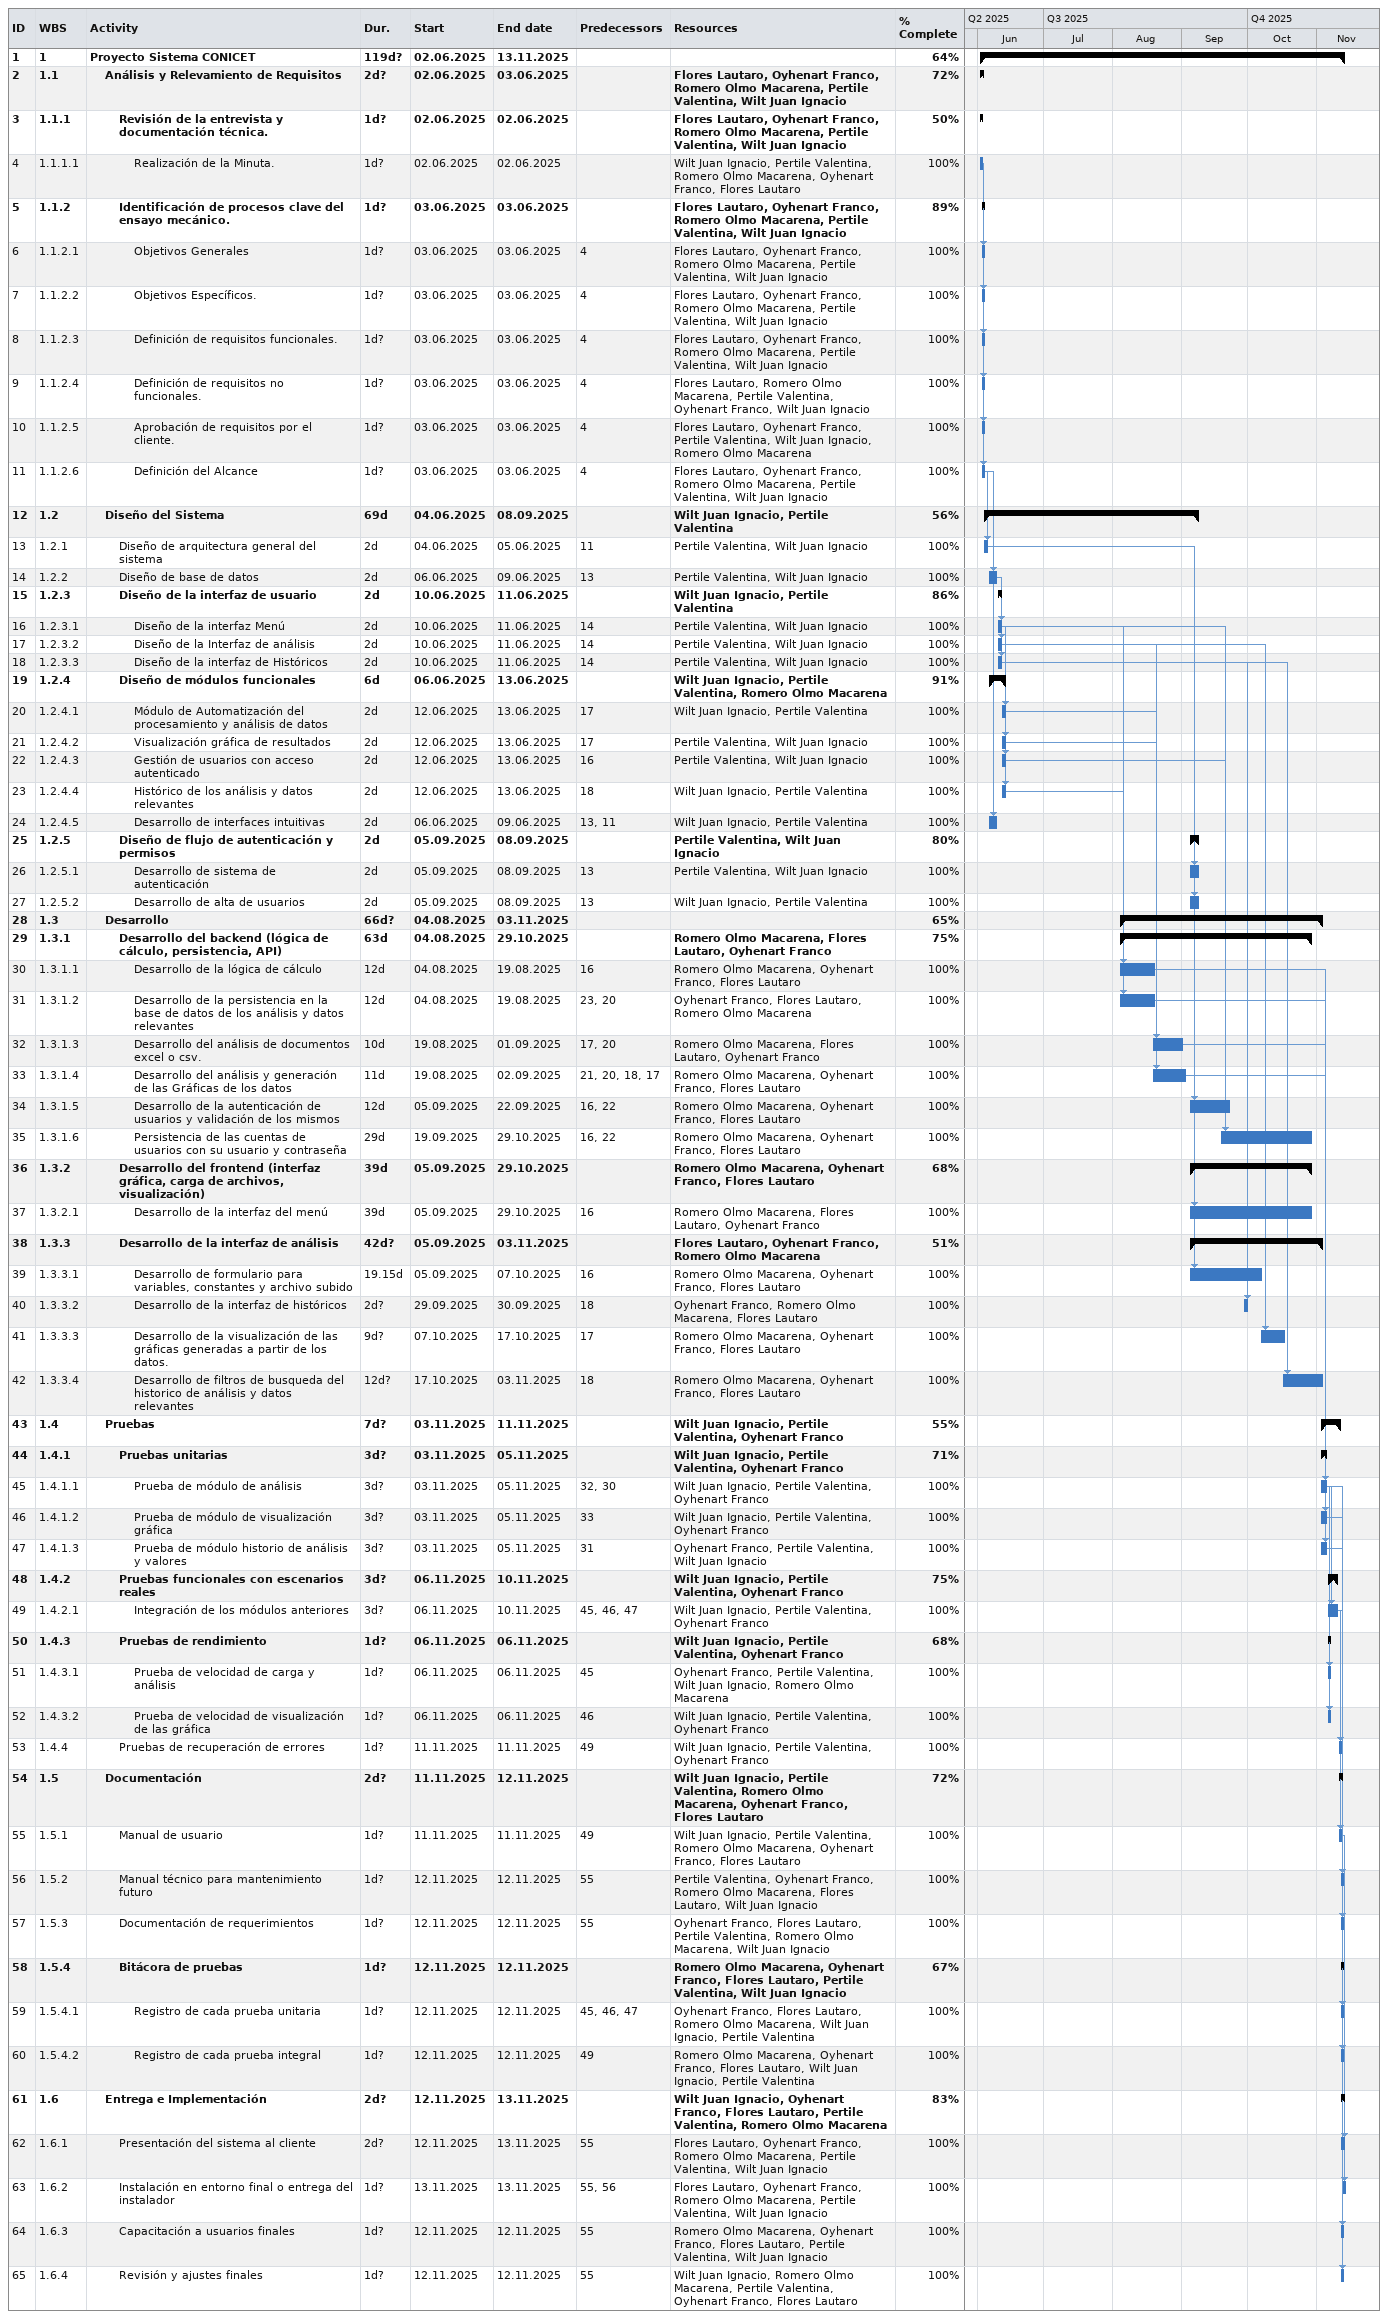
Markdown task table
| ID | WBS | Task | Duration | Start | Finish | Predecessors | Resources | % complete |
|---|---|---|---|---|---|---|---|---|
| 1 | 1 | **Proyecto Sistema CONICET** | 119d? | 2025-06-02 | 2025-11-13 |  |  | 64 |
| 2 | 1.1 | **Análisis y Relevamiento de Requisitos** | 2d? | 2025-06-02 | 2025-06-03 |  | Flores Lautaro, Oyhenart Franco, Romero Olmo Macarena, Pertile Valentina, Wilt Juan Ignacio | 72 |
| 3 | 1.1.1 | **Revisión de la entrevista y documentación técnica.** | 1d? | 2025-06-02 | 2025-06-02 |  | Flores Lautaro, Oyhenart Franco, Romero Olmo Macarena, Pertile Valentina, Wilt Juan Ignacio | 50 |
| 4 | 1.1.1.1 | Realización de la Minuta. | 1d? | 2025-06-02 | 2025-06-02 |  | Wilt Juan Ignacio, Pertile Valentina, Romero Olmo Macarena, Oyhenart Franco, Flores Lautaro | 100 |
| 5 | 1.1.2 | **Identificación de procesos clave del ensayo mecánico.** | 1d? | 2025-06-03 | 2025-06-03 |  | Flores Lautaro, Oyhenart Franco, Romero Olmo Macarena, Pertile Valentina, Wilt Juan Ignacio | 89 |
| 6 | 1.1.2.1 | Objetivos Generales | 1d? | 2025-06-03 | 2025-06-03 | 4 | Flores Lautaro, Oyhenart Franco, Romero Olmo Macarena, Pertile Valentina, Wilt Juan Ignacio | 100 |
| 7 | 1.1.2.2 | Objetivos Específicos. | 1d? | 2025-06-03 | 2025-06-03 | 4 | Flores Lautaro, Oyhenart Franco, Romero Olmo Macarena, Pertile Valentina, Wilt Juan Ignacio | 100 |
| 8 | 1.1.2.3 | Definición de requisitos funcionales. | 1d? | 2025-06-03 | 2025-06-03 | 4 | Flores Lautaro, Oyhenart Franco, Romero Olmo Macarena, Pertile Valentina, Wilt Juan Ignacio | 100 |
| 9 | 1.1.2.4 | Definición de requisitos no funcionales. | 1d? | 2025-06-03 | 2025-06-03 | 4 | Flores Lautaro, Romero Olmo Macarena, Pertile Valentina, Oyhenart Franco, Wilt Juan Ignacio | 100 |
| 10 | 1.1.2.5 | Aprobación de requisitos por el cliente. | 1d? | 2025-06-03 | 2025-06-03 | 4 | Flores Lautaro, Oyhenart Franco, Pertile Valentina, Wilt Juan Ignacio, Romero Olmo Macarena | 100 |
| 11 | 1.1.2.6 | Definición del Alcance | 1d? | 2025-06-03 | 2025-06-03 | 4 | Flores Lautaro, Oyhenart Franco, Romero Olmo Macarena, Pertile Valentina, Wilt Juan Ignacio | 100 |
| 12 | 1.2 | **Diseño del Sistema** | 69d | 2025-06-04 | 2025-09-08 |  | Wilt Juan Ignacio, Pertile Valentina | 56 |
| 13 | 1.2.1 | Diseño de arquitectura general del sistema | 2d | 2025-06-04 | 2025-06-05 | 11 | Pertile Valentina, Wilt Juan Ignacio | 100 |
| 14 | 1.2.2 | Diseño de base de datos | 2d | 2025-06-06 | 2025-06-09 | 13 | Pertile Valentina, Wilt Juan Ignacio | 100 |
| 15 | 1.2.3 | **Diseño de la interfaz de usuario** | 2d | 2025-06-10 | 2025-06-11 |  | Wilt Juan Ignacio, Pertile Valentina | 86 |
| 16 | 1.2.3.1 | Diseño de la interfaz Menú | 2d | 2025-06-10 | 2025-06-11 | 14 | Pertile Valentina, Wilt Juan Ignacio | 100 |
| 17 | 1.2.3.2 | Diseño de la Interfaz de análisis | 2d | 2025-06-10 | 2025-06-11 | 14 | Pertile Valentina, Wilt Juan Ignacio | 100 |
| 18 | 1.2.3.3 | Diseño de la interfaz de Históricos | 2d | 2025-06-10 | 2025-06-11 | 14 | Pertile Valentina, Wilt Juan Ignacio | 100 |
| 19 | 1.2.4 | **Diseño de módulos funcionales** | 6d | 2025-06-06 | 2025-06-13 |  | Wilt Juan Ignacio, Pertile Valentina, Romero Olmo Macarena | 91 |
| 20 | 1.2.4.1 | Módulo de Automatización del procesamiento y análisis de datos | 2d | 2025-06-12 | 2025-06-13 | 17 | Wilt Juan Ignacio, Pertile Valentina | 100 |
| 21 | 1.2.4.2 | Visualización gráfica de resultados | 2d | 2025-06-12 | 2025-06-13 | 17 | Pertile Valentina, Wilt Juan Ignacio | 100 |
| 22 | 1.2.4.3 | Gestión de usuarios con acceso autenticado | 2d | 2025-06-12 | 2025-06-13 | 16 | Pertile Valentina, Wilt Juan Ignacio | 100 |
| 23 | 1.2.4.4 | Histórico de los análisis y datos relevantes | 2d | 2025-06-12 | 2025-06-13 | 18 | Wilt Juan Ignacio, Pertile Valentina | 100 |
| 24 | 1.2.4.5 | Desarrollo de interfaces intuitivas | 2d | 2025-06-06 | 2025-06-09 | 13, 11 | Wilt Juan Ignacio, Pertile Valentina | 100 |
| 25 | 1.2.5 | **Diseño de flujo de autenticación y permisos** | 2d | 2025-09-05 | 2025-09-08 |  | Pertile Valentina, Wilt Juan Ignacio | 80 |
| 26 | 1.2.5.1 | Desarrollo de sistema de autenticación | 2d | 2025-09-05 | 2025-09-08 | 13 | Pertile Valentina, Wilt Juan Ignacio | 100 |
| 27 | 1.2.5.2 | Desarrollo de alta de usuarios | 2d | 2025-09-05 | 2025-09-08 | 13 | Wilt Juan Ignacio, Pertile Valentina | 100 |
| 28 | 1.3 | **Desarrollo** | 66d? | 2025-08-04 | 2025-11-03 |  |  | 65 |
| 29 | 1.3.1 | **Desarrollo del backend (lógica de cálculo, persistencia, API)** | 63d | 2025-08-04 | 2025-10-29 |  | Romero Olmo Macarena, Flores Lautaro, Oyhenart Franco | 75 |
| 30 | 1.3.1.1 | Desarrollo de la lógica de cálculo | 12d | 2025-08-04 | 2025-08-19 | 16 | Romero Olmo Macarena, Oyhenart Franco, Flores Lautaro | 100 |
| 31 | 1.3.1.2 | Desarrollo de la persistencia en la base de datos de los análisis y datos relevantes | 12d | 2025-08-04 | 2025-08-19 | 23, 20 | Oyhenart Franco, Flores Lautaro, Romero Olmo Macarena | 100 |
| 32 | 1.3.1.3 | Desarrollo del análisis de documentos excel o csv. | 10d | 2025-08-19 | 2025-09-01 | 17, 20 | Romero Olmo Macarena, Flores Lautaro, Oyhenart Franco | 100 |
| 33 | 1.3.1.4 | Desarrollo del análisis y generación de las Gráficas de los datos | 11d | 2025-08-19 | 2025-09-02 | 21, 20, 18, 17 | Romero Olmo Macarena, Oyhenart Franco, Flores Lautaro | 100 |
| 34 | 1.3.1.5 | Desarrollo de la autenticación de usuarios y validación de los mismos | 12d | 2025-09-05 | 2025-09-22 | 16, 22 | Romero Olmo Macarena, Oyhenart Franco, Flores Lautaro | 100 |
| 35 | 1.3.1.6 | Persistencia de las cuentas de usuarios con su usuario y contraseña | 29d | 2025-09-19 | 2025-10-29 | 16, 22 | Romero Olmo Macarena, Oyhenart Franco, Flores Lautaro | 100 |
| 36 | 1.3.2 | **Desarrollo del frontend (interfaz gráfica, carga de archivos, visualización)** | 39d | 2025-09-05 | 2025-10-29 |  | Romero Olmo Macarena, Oyhenart Franco, Flores Lautaro | 68 |
| 37 | 1.3.2.1 | Desarrollo de la interfaz del menú | 39d | 2025-09-05 | 2025-10-29 | 16 | Romero Olmo Macarena, Flores Lautaro, Oyhenart Franco | 100 |
| 38 | 1.3.3 | **Desarrollo de la interfaz de análisis** | 42d? | 2025-09-05 | 2025-11-03 |  | Flores Lautaro, Oyhenart Franco, Romero Olmo Macarena | 51 |
| 39 | 1.3.3.1 | Desarrollo de formulario para variables, constantes y archivo subido | 19.15d | 2025-09-05 | 2025-10-07 | 16 | Romero Olmo Macarena, Oyhenart Franco, Flores Lautaro | 100 |
| 40 | 1.3.3.2 | Desarrollo de la interfaz de históricos | 2d? | 2025-09-29 | 2025-09-30 | 18 | Oyhenart Franco, Romero Olmo Macarena, Flores Lautaro | 100 |
| 41 | 1.3.3.3 | Desarrollo de la visualización de las gráficas generadas a partir de los datos. | 9d? | 2025-10-07 | 2025-10-17 | 17 | Romero Olmo Macarena, Oyhenart Franco, Flores Lautaro | 100 |
| 42 | 1.3.3.4 | Desarrollo de filtros de busqueda del historico de análisis y datos relevantes | 12d? | 2025-10-17 | 2025-11-03 | 18 | Romero Olmo Macarena, Oyhenart Franco, Flores Lautaro | 100 |
| 43 | 1.4 | **Pruebas** | 7d? | 2025-11-03 | 2025-11-11 |  | Wilt Juan Ignacio, Pertile Valentina, Oyhenart Franco | 55 |
| 44 | 1.4.1 | **Pruebas unitarias** | 3d? | 2025-11-03 | 2025-11-05 |  | Wilt Juan Ignacio, Pertile Valentina, Oyhenart Franco | 71 |
| 45 | 1.4.1.1 | Prueba de módulo de análisis | 3d? | 2025-11-03 | 2025-11-05 | 32, 30 | Wilt Juan Ignacio, Pertile Valentina, Oyhenart Franco | 100 |
| 46 | 1.4.1.2 | Prueba de módulo de visualización gráfica | 3d? | 2025-11-03 | 2025-11-05 | 33 | Wilt Juan Ignacio, Pertile Valentina, Oyhenart Franco | 100 |
| 47 | 1.4.1.3 | Prueba de módulo historio de análisis y valores | 3d? | 2025-11-03 | 2025-11-05 | 31 | Oyhenart Franco, Pertile Valentina, Wilt Juan Ignacio | 100 |
| 48 | 1.4.2 | **Pruebas funcionales con escenarios reales** | 3d? | 2025-11-06 | 2025-11-10 |  | Wilt Juan Ignacio, Pertile Valentina, Oyhenart Franco | 75 |
| 49 | 1.4.2.1 | Integración de los módulos anteriores | 3d? | 2025-11-06 | 2025-11-10 | 45, 46, 47 | Wilt Juan Ignacio, Pertile Valentina, Oyhenart Franco | 100 |
| 50 | 1.4.3 | **Pruebas de rendimiento** | 1d? | 2025-11-06 | 2025-11-06 |  | Wilt Juan Ignacio, Pertile Valentina, Oyhenart Franco | 68 |
| 51 | 1.4.3.1 | Prueba de velocidad de carga y análisis | 1d? | 2025-11-06 | 2025-11-06 | 45 | Oyhenart Franco, Pertile Valentina, Wilt Juan Ignacio, Romero Olmo Macarena | 100 |
| 52 | 1.4.3.2 | Prueba de velocidad de visualización de las gráfica | 1d? | 2025-11-06 | 2025-11-06 | 46 | Wilt Juan Ignacio, Pertile Valentina, Oyhenart Franco | 100 |
| 53 | 1.4.4 | Pruebas de recuperación de errores | 1d? | 2025-11-11 | 2025-11-11 | 49 | Wilt Juan Ignacio, Pertile Valentina, Oyhenart Franco | 100 |
| 54 | 1.5 | **Documentación** | 2d? | 2025-11-11 | 2025-11-12 |  | Wilt Juan Ignacio, Pertile Valentina, Romero Olmo Macarena, Oyhenart Franco, Flores Lautaro | 72 |
| 55 | 1.5.1 | Manual de usuario | 1d? | 2025-11-11 | 2025-11-11 | 49 | Wilt Juan Ignacio, Pertile Valentina, Romero Olmo Macarena, Oyhenart Franco, Flores Lautaro | 100 |
| 56 | 1.5.2 | Manual técnico para mantenimiento futuro | 1d? | 2025-11-12 | 2025-11-12 | 55 | Pertile Valentina, Oyhenart Franco, Romero Olmo Macarena, Flores Lautaro, Wilt Juan Ignacio | 100 |
| 57 | 1.5.3 | Documentación de requerimientos | 1d? | 2025-11-12 | 2025-11-12 | 55 | Oyhenart Franco, Flores Lautaro, Pertile Valentina, Romero Olmo Macarena, Wilt Juan Ignacio | 100 |
| 58 | 1.5.4 | **Bitácora de pruebas** | 1d? | 2025-11-12 | 2025-11-12 |  | Romero Olmo Macarena, Oyhenart Franco, Flores Lautaro, Pertile Valentina, Wilt Juan Ignacio | 67 |
| 59 | 1.5.4.1 | Registro de cada prueba unitaria | 1d? | 2025-11-12 | 2025-11-12 | 45, 46, 47 | Oyhenart Franco, Flores Lautaro, Romero Olmo Macarena, Wilt Juan Ignacio, Pertile Valentina | 100 |
| 60 | 1.5.4.2 | Registro de cada prueba integral | 1d? | 2025-11-12 | 2025-11-12 | 49 | Romero Olmo Macarena, Oyhenart Franco, Flores Lautaro, Wilt Juan Ignacio, Pertile Valentina | 100 |
| 61 | 1.6 | **Entrega e Implementación** | 2d? | 2025-11-12 | 2025-11-13 |  | Wilt Juan Ignacio, Oyhenart Franco, Flores Lautaro, Pertile Valentina, Romero Olmo Macarena | 83 |
| 62 | 1.6.1 | Presentación del sistema al cliente | 2d? | 2025-11-12 | 2025-11-13 | 55 | Flores Lautaro, Oyhenart Franco, Romero Olmo Macarena, Pertile Valentina, Wilt Juan Ignacio | 100 |
| 63 | 1.6.2 | Instalación en entorno final o entrega del instalador | 1d? | 2025-11-13 | 2025-11-13 | 55, 56 | Flores Lautaro, Oyhenart Franco, Romero Olmo Macarena, Pertile Valentina, Wilt Juan Ignacio | 100 |
| 64 | 1.6.3 | Capacitación a usuarios finales | 1d? | 2025-11-12 | 2025-11-12 | 55 | Romero Olmo Macarena, Oyhenart Franco, Flores Lautaro, Pertile Valentina, Wilt Juan Ignacio | 100 |
| 65 | 1.6.4 | Revisión y ajustes finales | 1d? | 2025-11-12 | 2025-11-12 | 55 | Wilt Juan Ignacio, Romero Olmo Macarena, Pertile Valentina, Oyhenart Franco, Flores Lautaro | 100 |
